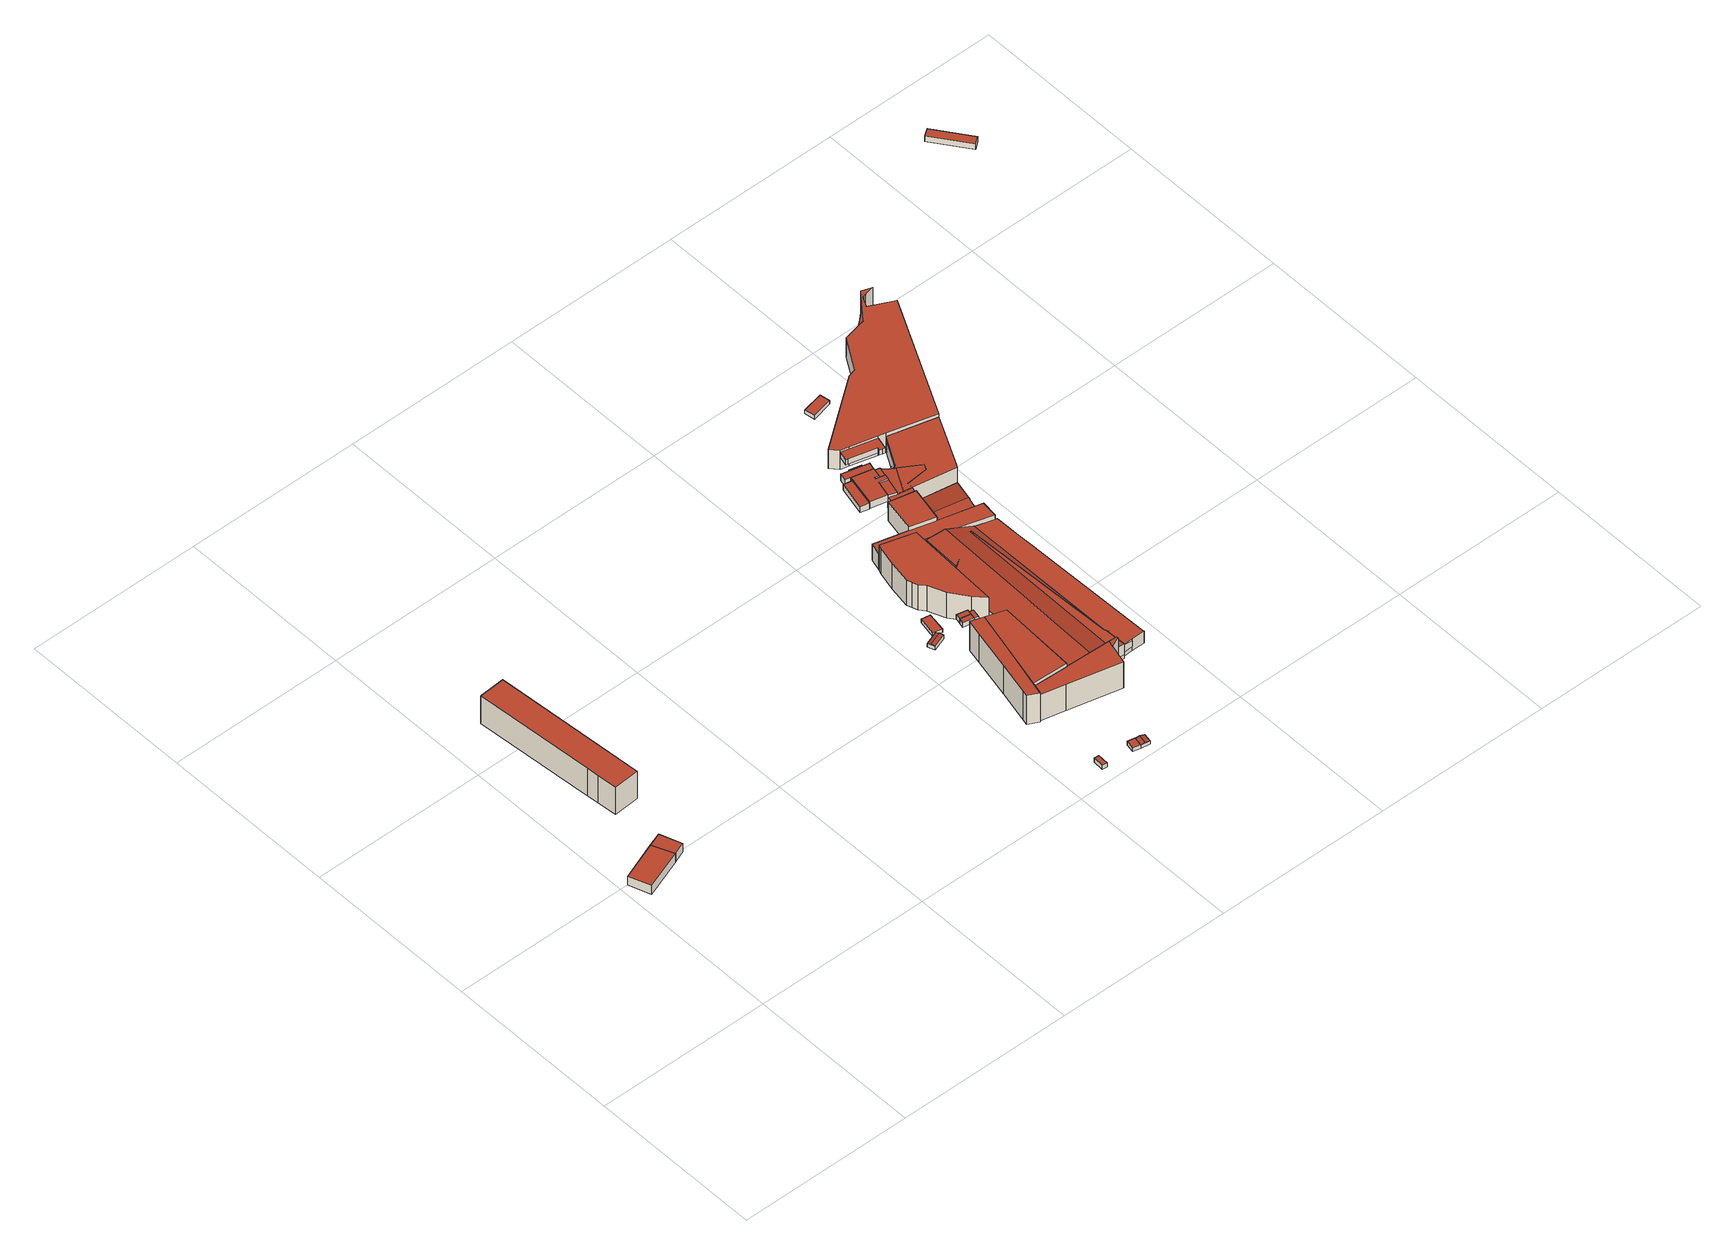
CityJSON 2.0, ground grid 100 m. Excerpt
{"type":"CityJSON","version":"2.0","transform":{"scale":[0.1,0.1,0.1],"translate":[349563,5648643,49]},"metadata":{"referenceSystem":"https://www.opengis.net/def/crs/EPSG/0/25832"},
"CityObjects":{
"building1":{"type":"Building","attributes":{"Geometrietyp2DReferenz":"3000","Gemeindeschluessel":"05315000","function":"31001_2000","roofType":"1000","measuredHeight":5.72,"storeysAboveGround":1},"address":[{"country":"Germany","locality":"Köln","thoroughfareNumber":"6","thoroughfareName":"Freimersdorfer Weg"}],"geometry":[{"type":"Solid","lod":"2","boundaries":[[[[0,1,2,3]],[[4,5,1,0]],[[6,7,5,4]],[[3,2,7,6]],[[4,0,3,6]],[[1,5,7,2]]]],"semantics":{"surfaces":[{"type":"WallSurface"},{"type":"RoofSurface"},{"type":"GroundSurface"}],"values":[[0,0,0,0,1,2]]}}]},
"building2":{"type":"Building","attributes":{"Geometrietyp2DReferenz":"3000","Gemeindeschluessel":"05315000","function":"51009_1610","roofType":"1000","measuredHeight":5.72},"geometry":[{"type":"Solid","lod":"2","boundaries":[[[[8,9,10,11]],[[0,1,9,8]],[[3,2,1,0]],[[11,10,2,3]],[[0,8,11,3]],[[9,1,2,10]]]],"semantics":{"surfaces":[{"type":"WallSurface"},{"type":"RoofSurface"},{"type":"GroundSurface"}],"values":[[0,0,0,0,1,2]]}}]},
"building3":{"type":"Building","attributes":{"Geometrietyp2DReferenz":"3000","Gemeindeschluessel":"05315000","function":"31001_2020","roofType":"1000","measuredHeight":18.32,"storeysAboveGround":4},"address":[{"country":"Germany","locality":"Köln","thoroughfareNumber":"6","thoroughfareName":"Freimersdorfer Weg"}],"geometry":[{"type":"Solid","lod":"2","boundaries":[[[[12,13,14,15]],[[16,17,13,12]],[[18,19,17,16]],[[20,21,19,18]],[[22,23,21,20]],[[24,25,23,22]],[[15,14,25,24]],[[22,20,18,16,12,15,24]],[[13,17,19,21,23,25,14]]]],"semantics":{"surfaces":[{"type":"WallSurface"},{"type":"RoofSurface"},{"type":"GroundSurface"}],"values":[[0,0,0,0,0,0,0,1,2]]}}]},
"building4":{"type":"Building","attributes":{"Geometrietyp2DReferenz":"3000","Gemeindeschluessel":"05315000","function":"31001_2000","roofType":"1000","measuredHeight":2.54,"storeysAboveGround":1},"address":[{"country":"Germany","locality":"Köln","thoroughfareNumber":"1f","thoroughfareName":"Freimersdorfer Weg"}],"geometry":[{"type":"Solid","lod":"2","boundaries":[[[[26,27,28,29]],[[30,31,27,26]],[[32,33,31,30]],[[29,28,33,32]],[[30,26,29,32]],[[27,31,33,28]]]],"semantics":{"surfaces":[{"type":"WallSurface"},{"type":"RoofSurface"},{"type":"GroundSurface"}],"values":[[0,0,0,0,1,2]]}}]},
"building5":{"type":"Building","attributes":{"Geometrietyp2DReferenz":"3000","Gemeindeschluessel":"05315000","function":"51009_1610","roofType":"1000","measuredHeight":2.37},"geometry":[{"type":"Solid","lod":"2","boundaries":[[[[34,35,36,37]],[[38,39,35,34]],[[40,41,39,38]],[[37,36,41,40]],[[38,34,37,40]],[[35,39,41,36]]]],"semantics":{"surfaces":[{"type":"WallSurface"},{"type":"RoofSurface"},{"type":"GroundSurface"}],"values":[[0,0,0,0,1,2]]}}]},
"building6":{"type":"Building","attributes":{"Geometrietyp2DReferenz":"3000","Gemeindeschluessel":"05315000","function":"31001_2000","roofType":"3100","measuredHeight":2.65,"storeysAboveGround":1},"address":[{"country":"Germany","locality":"Köln","thoroughfareNumber":"1h","thoroughfareName":"Freimersdorfer Weg"}],"geometry":[{"type":"Solid","lod":"2","boundaries":[[[[42,43,44,45]],[[46,39,43,42]],[[47,35,39,46]],[[45,44,35,47]],[[42,48,46]],[[47,49,45]],[[45,49,48,42]],[[46,48,49,47]],[[43,39,35,44]]]],"semantics":{"surfaces":[{"type":"WallSurface"},{"type":"RoofSurface"},{"type":"GroundSurface"}],"values":[[0,0,0,0,0,0,1,1,2]]}}]},
"building7":{"type":"Building","attributes":{"Geometrietyp2DReferenz":"3000","Gemeindeschluessel":"05315000","function":"31001_2000","roofType":"3100","measuredHeight":2.87,"storeysAboveGround":1},"address":[{"country":"Germany","locality":"Köln","thoroughfareNumber":"2","thoroughfareName":"Freimersdorfer Weg"}],"geometry":[{"type":"Solid","lod":"2","boundaries":[[[[50,51,52,53]],[[54,55,51,50]],[[56,57,55,54]],[[53,52,57,56]],[[50,58,54]],[[56,59,53]],[[53,59,58,50]],[[54,58,59,56]],[[51,55,57,52]]]],"semantics":{"surfaces":[{"type":"WallSurface"},{"type":"RoofSurface"},{"type":"GroundSurface"}],"values":[[0,0,0,0,0,0,1,1,2]]}}]},
"building8":{"type":"Building","attributes":{"Geometrietyp2DReferenz":"3000","Gemeindeschluessel":"05315000","function":"51009_1610","roofType":"1000","measuredHeight":2.46},"geometry":[{"type":"Solid","lod":"2","boundaries":[[[[60,61,62,63]],[[64,65,61,60]],[[66,67,65,64]],[[63,62,67,66]],[[64,60,63,66]],[[61,65,67,62]]]],"semantics":{"surfaces":[{"type":"WallSurface"},{"type":"RoofSurface"},{"type":"GroundSurface"}],"values":[[0,0,0,0,1,2]]}}]},
"building9":{"type":"Building","attributes":{"Geometrietyp2DReferenz":"3000","Gemeindeschluessel":"05315000","function":"31001_2020","roofType":"1000","measuredHeight":3.06},"address":[{"country":"Germany","locality":"Köln","thoroughfareNumber":"1d","thoroughfareName":"Freimersdorfer Weg"}],"geometry":[{"type":"Solid","lod":"2","boundaries":[[[[68,69,70,71]],[[72,73,69,68]],[[74,75,73,72]],[[71,70,75,74]],[[72,68,71,74]],[[69,73,75,70]]]],"semantics":{"surfaces":[{"type":"WallSurface"},{"type":"RoofSurface"},{"type":"GroundSurface"}],"values":[[0,0,0,0,1,2]]}}]},
"building10":{"type":"Building","attributes":{"Geometrietyp2DReferenz":"3000","Gemeindeschluessel":"05315000","function":"31001_2020","roofType":"1000","measuredHeight":2.92,"storeysAboveGround":1},"address":[{"country":"Germany","locality":"Köln","thoroughfareNumber":"1c","thoroughfareName":"Freimersdorfer Weg"}],"geometry":[{"type":"Solid","lod":"2","boundaries":[[[[76,77,78,79]],[[80,81,77,76]],[[68,82,81,80]],[[71,83,82,68]],[[79,78,83,71]],[[68,80,76,79,71]],[[77,81,82,83,78]]]],"semantics":{"surfaces":[{"type":"WallSurface"},{"type":"RoofSurface"},{"type":"GroundSurface"}],"values":[[0,0,0,0,0,1,2]]}}]},
"building11":{"type":"Building","attributes":{"Geometrietyp2DReferenz":"3000","Gemeindeschluessel":"05315000","function":"31001_2020","roofType":"1000","measuredHeight":2.99},"address":[{"country":"Germany","locality":"Köln","thoroughfareNumber":"1e","thoroughfareName":"Freimersdorfer Weg"}],"geometry":[{"type":"Solid","lod":"2","boundaries":[[[[80,84,85,68]],[[86,87,84,80]],[[88,89,87,86]],[[72,90,89,88]],[[68,85,90,72]],[[88,86,80,68,72]],[[84,87,89,90,85]]]],"semantics":{"surfaces":[{"type":"WallSurface"},{"type":"RoofSurface"},{"type":"GroundSurface"}],"values":[[0,0,0,0,0,1,2]]}}]},
"building12":{"type":"Building","attributes":{"Geometrietyp2DReferenz":"3000","Gemeindeschluessel":"05315000","function":"31001_2000","roofType":"1000","measuredHeight":7.06,"storeysAboveGround":1},"address":[{"country":"Germany","locality":"Köln","thoroughfareNumber":"3000","thoroughfareName":"Freimersdorfer Weg"}],"geometry":[{"type":"Solid","lod":"2","boundaries":[[[[91,92,93,94]],[[95,96,92,91]],[[97,98,96,95]],[[99,100,98,97]],[[101,102,100,99]],[[103,104,102,101]],[[105,106,104,103]],[[107,108,106,105]],[[109,110,108,107]],[[111,112,110,109]],[[113,114,112,111]],[[115,116,114,113]],[[117,118,116,115]],[[119,120,118,117]],[[121,122,120,119]],[[123,124,122,121]],[[94,93,124,123]],[[121,119,117,115,113,111,109,107,105,103,101,99,97,95,91,94,123]],[[92,96,98,100,102,104,106,108,110,112,114,116,118,120,122,124,93]]]],"semantics":{"surfaces":[{"type":"WallSurface"},{"type":"RoofSurface"},{"type":"GroundSurface"}],"values":[[0,0,0,0,0,0,0,0,0,0,0,0,0,0,0,0,0,1,2]]}}]},
"building13":{"type":"Building","attributes":{"Geometrietyp2DReferenz":"3000","Gemeindeschluessel":"05315000","function":"31001_2000","roofType":"2100","measuredHeight":5.09,"storeysAboveGround":1},"address":[{"country":"Germany","locality":"Köln","thoroughfareNumber":"1","thoroughfareName":"Freimersdorfer Weg"}],"geometry":[{"type":"Solid","lod":"2","boundaries":[[[[125,126,127,128]],[[129,130,126,125]],[[131,132,130,129]],[[133,134,132,131]],[[135,136,134,133]],[[128,127,136,135]],[[133,131,129,125,128,135]],[[126,130,132,134,136,127]]]],"semantics":{"surfaces":[{"type":"WallSurface"},{"type":"RoofSurface"},{"type":"GroundSurface"}],"values":[[0,0,0,0,0,0,1,2]]}}]},
"building14":{"type":"Building","attributes":{"Geometrietyp2DReferenz":"3000","Gemeindeschluessel":"05315000","function":"31001_2080","roofType":"1000","measuredHeight":3.75,"storeysAboveGround":1},"address":[{"country":"Germany","locality":"Köln","thoroughfareNumber":"4","thoroughfareName":"Freimersdorfer Weg"}],"geometry":[{"type":"Solid","lod":"2","boundaries":[[[[137,138,139,140]],[[141,142,138,137]],[[143,144,142,141]],[[145,146,144,143]],[[140,139,146,145]],[[143,141,137,140,145]],[[138,142,144,146,139]]]],"semantics":{"surfaces":[{"type":"WallSurface"},{"type":"RoofSurface"},{"type":"GroundSurface"}],"values":[[0,0,0,0,0,1,2]]}}]},
"building15":{"type":"Building","attributes":{"name":"Fort IV","Geometrietyp2DReferenz":"3000","Gemeindeschluessel":"05315000","function":"31001_2000","roofType":"1000","measuredHeight":12.71,"storeysAboveGround":2},"address":[{"country":"Germany","locality":"Köln","thoroughfareNumber":"2","thoroughfareName":"Freimersdorfer Weg"}],"geometry":[{"type":"Solid","lod":"2","boundaries":[[[[147,148,149,150]],[[151,152,148,147]],[[153,154,152,151]],[[150,149,154,153]],[[151,147,150,153]],[[148,152,154,149]]]],"semantics":{"surfaces":[{"type":"WallSurface"},{"type":"RoofSurface"},{"type":"GroundSurface"}],"values":[[0,0,0,0,1,2]]}}]},
"building16":{"type":"Building","attributes":{"Geometrietyp2DReferenz":"3000","Gemeindeschluessel":"05315000","function":"31001_2081","roofType":"1000","measuredHeight":4.38,"storeysAboveGround":1},"address":[{"country":"Germany","locality":"Köln","thoroughfareNumber":"1","thoroughfareName":"Freimersdorfer Weg"}],"geometry":[{"type":"Solid","lod":"2","boundaries":[[[[155,156,157,158]],[[159,160,156,155]],[[161,162,160,159]],[[163,164,162,161]],[[165,166,164,163]],[[167,168,166,165]],[[169,170,168,167]],[[171,172,170,169]],[[173,174,172,171]],[[175,176,174,173]],[[177,178,176,175]],[[179,180,178,177]],[[181,182,180,179]],[[158,157,182,181]],[[179,177,175,173,171,169,167,165,163,161,159,155,158,181]],[[156,160,162,164,166,168,170,172,174,176,178,180,182,157]]]],"semantics":{"surfaces":[{"type":"WallSurface"},{"type":"RoofSurface"},{"type":"GroundSurface"}],"values":[[0,0,0,0,0,0,0,0,0,0,0,0,0,0,1,2]]}}]},
"building17":{"type":"Building","attributes":{"Geometrietyp2DReferenz":"3000","Gemeindeschluessel":"05315000","function":"31001_2080","roofType":"1000","measuredHeight":3.45},"address":[{"country":"Germany","locality":"Köln","thoroughfareNumber":"3000","thoroughfareName":"Freimersdorfer Weg"}],"geometry":[{"type":"Solid","lod":"2","boundaries":[[[[183,184,185,186]],[[187,188,184,183]],[[189,190,188,187]],[[186,185,190,189]],[[187,183,186,189]],[[184,188,190,185]]]],"semantics":{"surfaces":[{"type":"WallSurface"},{"type":"RoofSurface"},{"type":"GroundSurface"}],"values":[[0,0,0,0,1,2]]}}]},
"building18":{"type":"Building","attributes":{"Geometrietyp2DReferenz":"3000","Gemeindeschluessel":"05315000","function":"31001_2080","roofType":"1000","measuredHeight":7.08,"storeysAboveGround":1},"address":[{"country":"Germany","locality":"Köln","thoroughfareNumber":"1","thoroughfareName":"Freimersdorfer Weg"}],"geometry":[{"type":"Solid","lod":"2","boundaries":[[[[191,192,193,194]],[[195,196,192,191]],[[197,198,196,195]],[[199,200,198,197]],[[194,193,200,199]],[[197,195,191,194,199]],[[192,196,198,200,193]]]],"semantics":{"surfaces":[{"type":"WallSurface"},{"type":"RoofSurface"},{"type":"GroundSurface"}],"values":[[0,0,0,0,0,1,2]]}}]},
"building19":{"type":"Building","attributes":{"Geometrietyp2DReferenz":"3000","Gemeindeschluessel":"05315000","function":"31001_2080","roofType":"1000","measuredHeight":4.49,"storeysAboveGround":1},"address":[{"country":"Germany","locality":"Köln","thoroughfareNumber":"1","thoroughfareName":"Freimersdorfer Weg"}],"geometry":[{"type":"Solid","lod":"2","boundaries":[[[[201,202,203,204]],[[205,206,202,201]],[[207,208,206,205]],[[209,210,208,207]],[[211,212,210,209]],[[213,214,212,211]],[[215,216,214,213]],[[204,203,216,215]],[[213,211,209,207,205,201,204,215]],[[202,206,208,210,212,214,216,203]]]],"semantics":{"surfaces":[{"type":"WallSurface"},{"type":"RoofSurface"},{"type":"GroundSurface"}],"values":[[0,0,0,0,0,0,0,0,1,2]]}}]},
"building20":{"type":"Building","attributes":{"Geometrietyp2DReferenz":"3000","Gemeindeschluessel":"05315000","function":"31001_2463","roofType":"1000","measuredHeight":1.82,"storeysAboveGround":1},"address":[{"country":"Germany","locality":"Köln","thoroughfareNumber":"3000","thoroughfareName":"Freimersdorfer Weg"}],"geometry":[{"type":"Solid","lod":"2","boundaries":[[[[217,218,219,220]],[[221,222,218,217]],[[223,224,222,221]],[[225,226,224,223]],[[220,219,226,225]],[[223,221,217,220,225]],[[218,222,224,226,219]]]],"semantics":{"surfaces":[{"type":"WallSurface"},{"type":"RoofSurface"},{"type":"GroundSurface"}],"values":[[0,0,0,0,0,1,2]]}}]},
"building21":{"type":"Building","attributes":{"Geometrietyp2DReferenz":"3000","Gemeindeschluessel":"05315000","function":"51009_1610","roofType":"1000","measuredHeight":2.61},"geometry":[{"type":"Solid","lod":"2","boundaries":[[[[227,228,229,230]],[[231,232,228,227]],[[233,234,232,231]],[[230,229,234,233]],[[231,227,230,233]],[[228,232,234,229]]]],"semantics":{"surfaces":[{"type":"WallSurface"},{"type":"RoofSurface"},{"type":"GroundSurface"}],"values":[[0,0,0,0,1,2]]}}]},
"building22":{"type":"Building","attributes":{"Geometrietyp2DReferenz":"3000","Gemeindeschluessel":"05315000","function":"51009_1610","roofType":"1000","measuredHeight":2.59},"geometry":[{"type":"Solid","lod":"2","boundaries":[[[[230,229,235,236]],[[233,234,229,230]],[[237,238,234,233]],[[236,235,238,237]],[[233,230,236,237]],[[229,234,238,235]]]],"semantics":{"surfaces":[{"type":"WallSurface"},{"type":"RoofSurface"},{"type":"GroundSurface"}],"values":[[0,0,0,0,1,2]]}}]},
"building23":{"type":"Building","attributes":{"Gemeindeschluessel":"05315000","Geometrietyp2DReferenz":"3000","function":"51007_1400"},"children":["building23-1","building23-2","building23-3","building23-4","building23-5","building23-6","building23-7","building23-8","building23-9","building23-10","building23-11","building23-12","building23-13"]},
"building23-1":{"type":"BuildingPart","attributes":{"roofType":"3100","measuredHeight":12.59},"parents":["building23"],"geometry":[{"type":"MultiSurface","lod":"2","boundaries":[[[239,240,241,242]],[[243,244,245,246]],[[247,248,244,243]],[[249,239,242,250,251,252]],[[247,243,246,253,252,251]],[[254,241,240,255,256,257,245,244,248,258]],[[251,250,254,258]],[[250,242,241,254]],[[239,249,255,240]],[[252,259,260]],[[249,260,259,256,255]],[[252,261,259]],[[259,261,253,257,256]],[[253,246,262,263]],[[245,257,263,262]],[[247,264,265,248]],[[264,251,258,265]]],"semantics":{"surfaces":[{"type":"WallSurface"},{"type":"RoofSurface"},{"type":"GroundSurface"},{"type":"ClosureSurface"}],"values":[0,0,0,1,1,2,3,3,3,0,3,0,3,0,3,3,3]}}]},
"building23-2":{"type":"BuildingPart","attributes":{"roofType":"9999","measuredHeight":19.53},"parents":["building23"],"geometry":[{"type":"MultiSurface","lod":"2","boundaries":[[[266,267,268,269,270,271,272,273,274]],[[272,275,276,277,273]],[[271,278,279,272]],[[270,280,278,271]],[[269,281,280,270]],[[268,282,281,269]],[[267,283,282,268]],[[266,284,283,267]],[[274,285,284,266]],[[273,286,285,274]],[[273,277,287,286]],[[276,275,279,287]],[[279,278,280,281,282,283,284,285,286]]],"semantics":{"surfaces":[{"type":"RoofSurface"},{"type":"WallSurface"},{"type":"GroundSurface"}],"values":[0,1,1,1,1,1,1,1,1,1,1,1,2]}}]},
"building23-3":{"type":"BuildingPart","attributes":{"roofType":"9999","measuredHeight":19.53},"parents":["building23"],"geometry":[{"type":"MultiSurface","lod":"2","boundaries":[[[288,273,277,289]],[[288,241,286,273]],[[288,289,250,242]],[[289,277,276,290]],[[277,273,286,287]],[[254,241,242,250]],[[254,250,290,276,287]],[[286,241,254,287]]],"semantics":{"surfaces":[{"type":"RoofSurface"},{"type":"WallSurface"},{"type":"GroundSurface"}],"values":[0,1,1,1,1,1,1,2]}}]},
"building23-4":{"type":"BuildingPart","attributes":{"roofType":"9999","measuredHeight":7.8},"parents":["building23"],"geometry":[{"type":"Solid","lod":"2","boundaries":[[[[291,292,293,294,295,296,297,298,299,263,262,300]],[[298,301,302,299]],[[297,303,301,298]],[[296,304,303,297]],[[295,305,304,296]],[[294,306,305,295]],[[293,307,306,294]],[[292,308,307,293]],[[291,309,308,292]],[[300,310,309,291]],[[262,245,310,300]],[[262,263,257,245]],[[263,299,302,257]],[[257,302,301,303,304,305,306,307,308,309,310,245]]]],"semantics":{"surfaces":[{"type":"RoofSurface"},{"type":"WallSurface"},{"type":"GroundSurface"}],"values":[[0,1,1,1,1,1,1,1,1,1,1,1,1,2]]}}]},
"building23-5":{"type":"BuildingPart","attributes":{"roofType":"9999","measuredHeight":17.06},"parents":["building23"],"geometry":[{"type":"MultiSurface","lod":"2","boundaries":[[[311,312,313,314,315,316,317,318,319,320,321]],[[319,322,323,320]],[[318,324,322,319]],[[317,325,324,318]],[[316,326,325,317]],[[315,327,326,316]],[[314,328,327,315]],[[314,313,329,330]],[[313,312,239,249]],[[311,331,240,312]],[[321,332,331,311]],[[320,323,332,321]],[[328,330,329,249,255]],[[240,255,249,239]],[[322,324,325,326,327,328,255,240,331,332,323]]],"semantics":{"surfaces":[{"type":"RoofSurface"},{"type":"WallSurface"},{"type":"GroundSurface"}],"values":[0,1,1,1,1,1,1,1,1,1,1,1,1,1,2]}}]},
"building23-6":{"type":"BuildingPart","attributes":{"roofType":"1000","measuredHeight":10.65},"parents":["building23"],"geometry":[{"type":"MultiSurface","lod":"2","boundaries":[[[333,334,328,330]],[[335,336,334,333]],[[337,154,336,335]],[[338,152,154,337]],[[339,302,340,341]],[[341,338,337,335,333,330,339]],[[334,336,154,152,340,302,328]],[[338,341,342,343]],[[340,152,343,342]],[[339,261,253,263,299]],[[260,329,249]],[[259,260,249,255,256]],[[253,261,259,256,257]],[[299,263,257,302]],[[249,329,330,328,255]]],"semantics":{"surfaces":[{"type":"WallSurface"},{"type":"RoofSurface"},{"type":"GroundSurface"},{"type":"ClosureSurface"}],"values":[0,0,0,0,0,1,2,0,3,0,0,3,3,3,3]}}]},
"building23-7":{"type":"BuildingPart","attributes":{"roofType":"9999","measuredHeight":17.47},"parents":["building23"],"geometry":[{"type":"MultiSurface","lod":"2","boundaries":[[[344,345,346,347]],[[345,344,247,264]],[[347,348,248,344]],[[346,349,348,347]],[[345,265,349,346]],[[264,247,248,265]],[[265,248,348,349]]],"semantics":{"surfaces":[{"type":"RoofSurface"},{"type":"WallSurface"},{"type":"GroundSurface"}],"values":[0,1,1,1,1,1,2]}}]},
"building23-8":{"type":"BuildingPart","attributes":{"roofType":"9999","measuredHeight":17.47},"parents":["building23"],"geometry":[{"type":"MultiSurface","lod":"2","boundaries":[[[350,351,346,345,276,275,352]],[[290,345,264,251,250]],[[351,353,349,346]],[[350,354,353,351]],[[352,355,354,350]],[[275,279,355,352]],[[275,276,287,279]],[[250,251,258,254]],[[258,251,264,265]],[[276,290,250,254,287]],[[346,349,265,345]],[[287,265,349,353,354,355,279]]],"semantics":{"surfaces":[{"type":"RoofSurface"},{"type":"WallSurface"},{"type":"GroundSurface"}],"values":[0,1,1,1,1,1,1,1,1,1,1,2]}}]},
"building23-9":{"type":"BuildingPart","attributes":{"roofType":"3100","measuredHeight":2.86},"parents":["building23"],"geometry":[{"type":"Solid","lod":"2","boundaries":[[[[356,357,358,359]],[[360,361,357,356]],[[362,363,361,360]],[[364,365,363,362]],[[342,340,365,364]],[[366,367,152,343]],[[368,148,367,366]],[[369,370,148,368]],[[371,372,373,374]],[[359,358,372,371]],[[343,342,364,362,360,356,359,366]],[[371,374,369,368,366,359]],[[357,361,363,365,340,152,367,148,370,373,372,358]],[[342,343,152,340]],[[369,374,373,370]]]],"semantics":{"surfaces":[{"type":"WallSurface"},{"type":"RoofSurface"},{"type":"GroundSurface"},{"type":"ClosureSurface"}],"values":[[0,0,0,0,0,0,0,0,0,0,1,1,2,3,3]]}}]},
"building23-10":{"type":"BuildingPart","attributes":{"roofType":"1000","measuredHeight":10.69},"parents":["building23"],"geometry":[{"type":"MultiSurface","lod":"2","boundaries":[[[375,376,370,195]],[[377,378,379,380]],[[381,382,378,377]],[[383,384,385,386]],[[387,373,384,383]],[[383,386,381,377,380,388,375,195,387]],[[376,389,379,378,382,385,384,373,370]],[[375,388,389,376]],[[388,380,379,389]],[[381,386,385,382]],[[387,195,369,374]],[[370,373,374,369]]],"semantics":{"surfaces":[{"type":"WallSurface"},{"type":"RoofSurface"},{"type":"GroundSurface"},{"type":"ClosureSurface"}],"values":[0,0,0,0,0,1,2,3,3,3,0,3]}}]},
"building23-11":{"type":"BuildingPart","attributes":{"roofType":"1000","measuredHeight":10.81},"parents":["building23"],"geometry":[{"type":"MultiSurface","lod":"2","boundaries":[[[390,391,376,392]],[[393,394,391,390]],[[395,396,394,393]],[[397,398,399,400]],[[401,402,398,397]],[[403,379,402,401]],[[397,400,395,393,390,392,404,403,401]],[[389,376,391,394,396,399,398,402,379]],[[403,404,388,380]],[[389,379,380,388]],[[404,392,375,388]],[[376,389,388,375]],[[395,400,399,396]]],"semantics":{"surfaces":[{"type":"WallSurface"},{"type":"RoofSurface"},{"type":"GroundSurface"},{"type":"ClosureSurface"}],"values":[0,0,0,0,0,0,1,2,0,3,0,3,3]}}]},
"building23-12":{"type":"BuildingPart","attributes":{"roofType":"1000","measuredHeight":11.7},"parents":["building23"],"geometry":[{"type":"MultiSurface","lod":"2","boundaries":[[[405,406,407,408]],[[409,410,406,405]],[[411,412,410,409]],[[413,414,412,411]],[[415,399,414,413]],[[408,407,396,416]],[[415,413,411,409,405,408,416]],[[406,410,412,414,399,396,407]],[[415,416,395,400]],[[396,399,400,395]]],"semantics":{"surfaces":[{"type":"WallSurface"},{"type":"RoofSurface"},{"type":"GroundSurface"},{"type":"ClosureSurface"}],"values":[0,0,0,0,0,0,1,2,0,3]}}]},
"building23-13":{"type":"BuildingPart","attributes":{"roofType":"9999","measuredHeight":12.87},"parents":["building23"],"geometry":[{"type":"MultiSurface","lod":"2","boundaries":[[[417,418,419,420,421,422,423,424,425,426,427,428,429,430,431,432,433]],[[428,434,435,429]],[[427,436,434,428]],[[426,437,436,427]],[[425,385,437,426]],[[425,424,381,386]],[[423,438,382,424]],[[422,439,438,423]],[[421,440,439,422]],[[420,441,440,421]],[[419,442,441,420]],[[418,443,442,419]],[[417,444,443,418]],[[433,445,444,417]],[[432,446,445,433]],[[431,447,446,432]],[[430,448,447,431]],[[429,435,448,430]],[[382,385,386,381]],[[447,448,435,434,436,437,385,382,438,439,440,441,442,443,444,445,446]]],"semantics":{"surfaces":[{"type":"RoofSurface"},{"type":"WallSurface"},{"type":"GroundSurface"}],"values":[0,1,1,1,1,1,1,1,1,1,1,1,1,1,1,1,1,1,1,2]}}]},
"building24":{"type":"Building","attributes":{"Geometrietyp2DReferenz":"3000","Gemeindeschluessel":"05315000","function":"51009_1610","roofType":"1000","measuredHeight":2.62},"geometry":[{"type":"Solid","lod":"2","boundaries":[[[[449,450,451,452]],[[453,454,450,449]],[[455,456,454,453]],[[452,451,456,455]],[[453,449,452,455]],[[450,454,456,451]]]],"semantics":{"surfaces":[{"type":"WallSurface"},{"type":"RoofSurface"},{"type":"GroundSurface"}],"values":[[0,0,0,0,1,2]]}}]},
"building25":{"type":"Building","attributes":{"Geometrietyp2DReferenz":"3000","Gemeindeschluessel":"05315000","function":"31001_3210","roofType":"1000","measuredHeight":3.37,"storeysAboveGround":1},"address":[{"country":"Germany","locality":"Köln","thoroughfareNumber":"1","thoroughfareName":"Freimersdorfer Weg"}],"geometry":[{"type":"Solid","lod":"2","boundaries":[[[[457,458,459,460]],[[461,462,458,457]],[[463,464,462,461]],[[465,466,464,463]],[[467,468,466,465]],[[469,470,468,467]],[[471,472,470,469]],[[473,474,472,471]],[[475,476,474,473]],[[460,459,476,475]],[[473,471,469,467,465,463,461,457,460,475]],[[458,462,464,466,468,470,472,474,476,459]]]],"semantics":{"surfaces":[{"type":"WallSurface"},{"type":"RoofSurface"},{"type":"GroundSurface"}],"values":[[0,0,0,0,0,0,0,0,0,0,1,2]]}}]},
"building26":{"type":"Building","attributes":{"Geometrietyp2DReferenz":"3000","Gemeindeschluessel":"05315000","function":"31001_2463","roofType":"1000","measuredHeight":2.45,"storeysAboveGround":1},"geometry":[{"type":"Solid","lod":"2","boundaries":[[[[477,478,479,480]],[[481,482,478,477]],[[483,484,482,481]],[[480,479,484,483]],[[481,477,480,483]],[[478,482,484,479]]]],"semantics":{"surfaces":[{"type":"WallSurface"},{"type":"RoofSurface"},{"type":"GroundSurface"}],"values":[[0,0,0,0,1,2]]}}]},
"building27":{"type":"Building","attributes":{"Gemeindeschluessel":"05315000","Geometrietyp2DReferenz":"3000","function":"31001_2000"},"address":[{"country":"Germany","locality":"Köln","thoroughfareNumber":"3000","thoroughfareName":"Freimersdorfer Weg"}],"children":["building27-1","building27-2","building27-3"]},
"building27-1":{"type":"BuildingPart","attributes":{"roofType":"1000","measuredHeight":6.02,"storeysAboveGround":1},"parents":["building27"],"geometry":[{"type":"Solid","lod":"2","boundaries":[[[[485,486,487,488]],[[489,490,486,485]],[[491,492,490,489]],[[493,494,492,491]],[[495,496,494,493]],[[497,498,496,495]],[[499,500,498,497]],[[501,502,500,499]],[[503,504,502,501]],[[505,506,504,503]],[[501,499,497,495,493,491,489,485,488,505,503]],[[487,486,490,492,494,496,498,500,502,504,506]],[[505,488,487,506]]]],"semantics":{"surfaces":[{"type":"WallSurface"},{"type":"RoofSurface"},{"type":"GroundSurface"},{"type":"ClosureSurface"}],"values":[[0,0,0,0,0,0,0,0,0,0,1,2,3]]}}]},
"building27-2":{"type":"BuildingPart","attributes":{"roofType":"1000","measuredHeight":8.96,"storeysAboveGround":1},"parents":["building27"],"geometry":[{"type":"MultiSurface","lod":"2","boundaries":[[[405,507,508,408]],[[409,509,507,405]],[[411,510,509,409]],[[413,511,510,411]],[[415,512,511,413]],[[408,508,513,416]],[[415,413,411,409,405,408,416]],[[507,509,510,511,512,513,508]],[[415,416,395,400]],[[513,512,400,395]]],"semantics":{"surfaces":[{"type":"WallSurface"},{"type":"RoofSurface"},{"type":"GroundSurface"},{"type":"ClosureSurface"}],"values":[0,0,0,0,0,0,1,2,0,3]}}]},
"building27-3":{"type":"BuildingPart","attributes":{"roofType":"1000","measuredHeight":8.07,"storeysAboveGround":1},"parents":["building27"],"geometry":[{"type":"MultiSurface","lod":"2","boundaries":[[[514,515,516,517]],[[390,518,515,514]],[[393,519,518,390]],[[395,513,519,393]],[[397,520,512,400]],[[401,521,520,397]],[[403,487,521,401]],[[522,523,506,524]],[[517,516,523,522]],[[524,403,401,397,400,395,393,390,514,517,522]],[[515,518,519,513,512,520,521,487,506,523,516]],[[395,400,512,513]],[[403,524,505,488]],[[506,487,488,505]]],"semantics":{"surfaces":[{"type":"WallSurface"},{"type":"RoofSurface"},{"type":"GroundSurface"},{"type":"ClosureSurface"}],"values":[0,0,0,0,0,0,0,0,0,1,2,3,0,3]}}]},
"building28":{"type":"Building","attributes":{"Geometrietyp2DReferenz":"3000","Gemeindeschluessel":"05315000","function":"51009_1611","roofType":"1000","measuredHeight":3.62},"geometry":[{"type":"Solid","lod":"2","boundaries":[[[[525,526,527,528]],[[529,530,526,525]],[[531,532,530,529]],[[528,527,532,531]],[[529,525,528,531]],[[526,530,532,527]]]],"semantics":{"surfaces":[{"type":"WallSurface"},{"type":"RoofSurface"},{"type":"GroundSurface"}],"values":[[0,0,0,0,1,2]]}}]}
},
"vertices":[
[270,915,127],[270,915,69],[219,1034,69],[219,1034,127],[46,833,127],[46,833,69],[3,954,127],[3,954,69],
[339,941,127],[339,941,69],[295,1062,69],[295,1062,127],
[343,2210,250],[343,2210,67],[203,2200,67],[203,2200,250],[414,1344,250],[414,1344,67],[268,1333,250],[268,1333,67],[258,1443,250],[258,1443,67],[252,1513,250],[252,1513,67],[194,2199,250],[194,2199,67],
[2194,91,95],[2194,91,69],[2165,93,69],[2165,93,95],[2190,29,95],[2190,29,69],[2161,31,95],[2161,31,69],
[2396,64,95],[2396,64,71],[2355,72,71],[2355,72,95],[2386,13,95],[2386,13,71],[2345,21,95],[2345,21,71],
[2438,3,91],[2438,3,71],[2448,54,71],[2448,54,91],[2386,13,91],[2396,64,91],[2412,8,97],[2422,59,97],
[2096,1130,97],[2096,1130,73],[2174,1158,73],[2174,1158,97],[2081,1170,97],[2081,1170,73],[2158,1198,97],[2158,1198,73],[2088,1150,102],[2166,1178,102],
[2215,1298,98],[2215,1298,74],[2165,1307,74],[2165,1307,98],[2195,1191,98],[2195,1191,74],[2145,1204,98],[2145,1204,74],
[2357,1173,103],[2357,1173,72],[2297,1185,72],[2297,1185,103],[2351,1142,103],[2351,1142,72],[2290,1155,103],[2290,1155,72],
[2364,1202,103],[2364,1202,74],[2303,1215,74],[2303,1215,103],[2361,1190,103],[2361,1190,74],[2357,1173,74],[2297,1185,74],
[2361,1190,73],[2357,1173,73],[2384,1185,103],[2384,1185,73],[2374,1137,103],[2374,1137,73],[2351,1142,73],
[2499,1768,100],[2499,1768,29],[2457,1659,29],[2457,1659,100],[2641,1728,100],[2641,1728,29],[2628,1634,100],[2628,1634,29],[2721,1577,100],[2721,1577,29],[2755,685,100],[2755,685,29],[2760,676,100],[2760,676,29],[2764,559,100],[2764,559,29],[2764,549,100],[2764,549,29],[2717,551,100],[2717,551,29],[2717,541,100],[2717,541,29],[2627,658,100],[2627,658,29],[2600,1501,100],[2600,1501,29],[2445,1408,100],[2445,1408,29],[2414,1478,100],[2414,1478,29],[2428,1486,100],[2428,1486,29],[2405,1523,100],[2405,1523,29],
[2764,559,83],[2764,559,32],[2825,561,32],[2825,561,70],[2760,676,83],[2760,676,32],[2813,678,71],[2813,678,32],[2820,678,70],[2820,678,32],[2822,621,70],[2822,621,32],
[2511,2178,120],[2511,2178,82],[2463,2189,82],[2463,2189,120],[2510,2174,120],[2510,2174,82],[2474,2015,120],[2474,2015,82],[2426,2026,120],[2426,2026,82],
[2684,1922,131],[2684,1922,4],[2538,1955,4],[2538,1955,131],[2641,1728,131],[2641,1728,4],[2499,1768,131],[2499,1768,4],
[2511,2178,127],[2511,2178,83],[2510,2174,83],[2510,2174,127],[2515,2194,127],[2515,2194,83],[2634,2164,127],[2634,2164,83],[2633,2159,127],[2633,2159,83],[2622,2112,127],[2622,2112,83],[2600,2118,127],[2600,2118,83],[2598,2110,127],[2598,2110,83],[2620,2105,127],[2620,2105,83],[2648,2098,127],[2648,2098,83],[2642,2070,127],[2642,2070,83],[2592,2082,127],[2592,2082,83],[2569,1994,127],[2569,1994,83],[2474,2015,127],[2474,2015,83],
[2642,2070,122],[2642,2070,87],[2592,2082,87],[2592,2082,122],[2616,1978,122],[2616,1978,87],[2569,1994,122],[2569,1994,87],
[2616,1978,111],[2616,1978,40],[2569,1994,40],[2569,1994,111],[2697,1964,111],[2697,1964,40],[2684,1922,111],[2684,1922,40],[2559,1950,111],[2559,1950,40],
[2553,2229,125],[2553,2229,80],[2497,2243,80],[2497,2243,125],[2570,2225,125],[2570,2225,80],[2621,2212,125],[2621,2212,80],[2645,2206,125],[2645,2206,80],[2634,2164,125],[2634,2164,80],[2515,2194,125],[2515,2194,80],[2487,2200,125],[2487,2200,80],
[2628,2241,97],[2628,2241,79],[2560,2258,79],[2560,2258,97],[2621,2212,97],[2621,2212,79],[2570,2225,97],[2570,2225,79],[2553,2229,97],[2553,2229,79],
[2882,1327,56],[2882,1327,30],[2879,1438,30],[2879,1438,56],[2815,1326,56],[2815,1326,30],[2812,1437,56],[2812,1437,30],
[2878,1476,30],[2878,1476,56],[2812,1475,56],[2812,1475,30],
[2445,1146,85],[2445,1146,4],[2438,1012,4],[2438,1012,85],[2764,549,85],[2764,549,4],[2764,559,4],[2764,559,85],[2717,551,97],[2717,551,4],[2475,1687,85],[2413,563,85],[2588,556,130],[2618,1645,130],[2760,1603,85],[2413,563,4],[2475,1687,4],[2618,1645,4],[2760,1603,4],[2588,556,4],[2618,1645,110],[2557,1663,110],[2679,1627,110],[2764,559,82],[2760,1603,82],[2673,553,108],[2673,553,4],
[2259,1071,199],[2238,981,199],[2186,752,199],[2143,565,199],[2136,533,199],[2194,504,199],[2195,509,199],[2328,1048,199],[2262,1070,199],[2195,509,179],[2211,571,179],[2211,571,199],[2194,504,4],[2195,509,4],[2136,533,4],[2143,565,4],[2186,752,4],[2238,981,4],[2259,1071,4],[2262,1070,4],[2328,1048,4],[2211,571,4],
[2438,1012,199],[2413,563,199],[2413,563,179],
[2900,563,82],[2898,569,82],[2882,1327,82],[2879,1438,82],[2878,1476,82],[2878,1505,82],[2877,1559,82],[2876,1569,82],[2866,1572,82],[2825,561,82],[2876,1569,4],[2866,1572,4],[2877,1559,4],[2878,1505,4],[2878,1476,4],[2879,1438,4],[2882,1327,4],[2898,569,4],[2900,563,4],[2825,561,4],
[2390,1204,175],[2445,1146,175],[2475,1687,175],[2290,1741,175],[2282,1717,175],[2255,1611,175],[2234,1486,175],[2243,1458,175],[2253,1427,175],[2279,1397,175],[2319,1300,175],[2253,1427,4],[2279,1397,4],[2243,1458,4],[2234,1486,4],[2255,1611,4],[2282,1717,4],[2290,1741,4],[2475,1687,110],[2290,1741,110],[2390,1204,4],[2319,1300,4],
[2292,1748,110],[2292,1748,4],[2312,1814,110],[2312,1814,4],[2499,1768,110],[2641,1728,110],[2866,1572,110],[2878,1666,4],[2878,1666,110],[2878,1666,8],[2641,1728,8],
[2717,551,179],[2673,553,179],[2663,517,179],[2717,541,179],[2717,541,4],[2663,517,4],
[2632,408,179],[2637,426,179],[2334,477,179],[2637,426,4],[2632,408,4],[2334,477,4],
[2900,1789,31],[2900,1789,4],[2902,1796,4],[2902,1796,32],[2898,1784,30],[2898,1784,4],[2887,1734,21],[2887,1734,4],[2885,1719,18],[2885,1719,4],[2667,1846,32],[2667,1846,4],[2684,1922,17],[2697,1964,8],[2697,1964,4],[2941,1919,8],[2941,1919,4],[2942,1921,4],[2942,1921,8],
[2649,1972,111],[2649,1972,4],[2735,2125,111],[2735,2125,4],[2714,2116,4],[2714,2116,111],[2829,2293,111],[2829,2293,4],[2948,1932,111],[2948,1932,4],[3096,2223,4],[3096,2223,111],[2942,1921,111],[2726,2108,111],[2726,2108,4],
[2616,1978,112],[2616,1978,4],[2649,1972,112],[2642,2070,112],[2642,2070,4],[2648,2098,112],[2648,2098,4],[2669,2153,112],[2669,2153,4],[2663,2154,4],[2663,2154,112],[2689,2131,112],[2689,2131,4],[2714,2116,112],[2726,2108,112],
[2598,2110,121],[2598,2110,4],[2620,2105,4],[2620,2105,121],[2600,2118,121],[2600,2118,4],[2622,2112,121],[2622,2112,4],[2633,2159,121],[2633,2159,4],[2663,2154,121],[2648,2098,121],
[3102,2882,133],[2993,2699,133],[2946,2686,133],[2555,2395,133],[2592,2354,133],[2639,2342,133],[2786,2304,133],[2829,2293,133],[3096,2223,133],[3442,2904,133],[3308,2970,133],[3335,3024,133],[3343,3026,133],[3359,3030,133],[3414,3043,133],[3357,3064,133],[3235,2909,133],[3335,3024,4],[3343,3026,4],[3308,2970,4],[3442,2904,4],[2786,2304,4],[2639,2342,4],[2592,2354,4],[2555,2395,4],[2946,2686,4],[2993,2699,4],[3102,2882,4],[3235,2909,4],[3357,3064,4],[3414,3043,4],[3359,3030,4],
[2878,1505,64],[2878,1505,37],[2877,1559,37],[2877,1559,64],[2838,1504,64],[2838,1504,37],[2837,1558,64],[2837,1558,37],
[2639,2342,123],[2639,2342,90],[2592,2354,90],[2592,2354,123],[2786,2304,123],[2786,2304,90],[2782,2290,123],[2782,2290,90],[2767,2231,123],[2767,2231,90],[2754,2235,123],[2754,2235,90],[2735,2240,123],[2735,2240,90],[2739,2254,123],[2739,2254,90],[2590,2293,123],[2590,2293,90],[2577,2297,123],[2577,2297,90],
[2796,2656,97],[2796,2656,72],[2786,2711,72],[2786,2711,97],[2678,2628,97],[2678,2628,72],[2667,2687,97],[2667,2687,72],
[2735,2125,91],[2735,2125,31],[2714,2116,31],[2714,2116,91],[2829,2293,91],[2829,2293,31],[3082,2741,91],[3082,2741,31],[3119,2808,91],[3119,2808,31],[3159,2878,91],[3159,2878,31],[3253,2956,91],[3253,2956,31],[3273,2973,91],[3273,2973,31],[3335,3024,91],[3335,3024,31],[3308,2970,91],[3308,2970,31],[2837,2038,91],[2837,2038,31],
[2598,2110,31],[2620,2105,31],[2600,2118,31],[2622,2112,31],[2633,2159,31],[2663,2154,31],[2648,2098,31],
[2697,1964,112],[2697,1964,31],[2698,1996,31],[2698,1996,112],[2616,1978,31],[2642,2070,31],[2669,2153,31],[2689,2131,31],[2823,2008,112],[2823,2008,31],[2837,2038,112],
[4460,3473,97],[4460,3473,61],[4317,3671,61],[4317,3671,97],[4420,3444,97],[4420,3444,61],[4276,3642,97],[4276,3642,61]
]}
